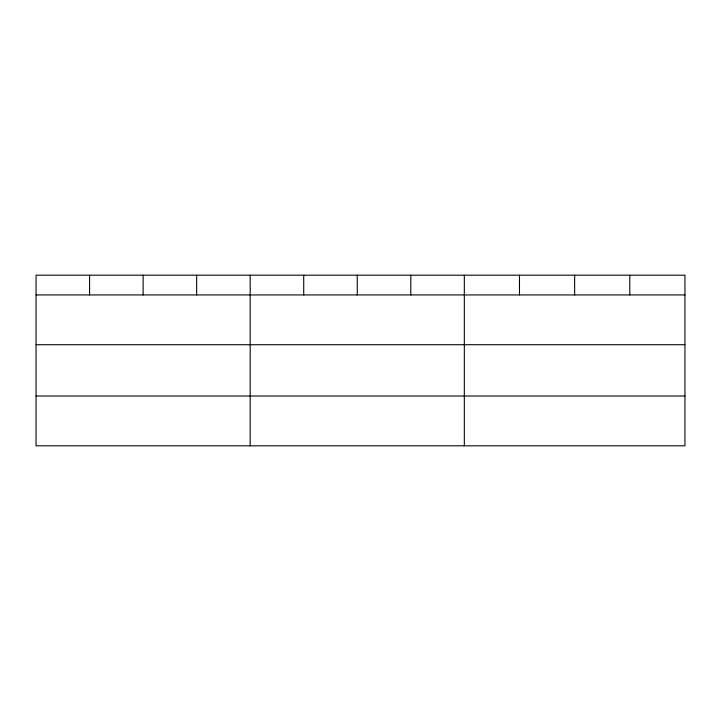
<?xml version="1.0" encoding="UTF-8"?>
<svg xmlns="http://www.w3.org/2000/svg" width="721" height="721" viewBox="0 0 721 721"><rect width="100%" height="100%" fill="white"/><g stroke="black" fill="none" stroke-linecap="round" stroke-linejoin="round"><path stroke-width="1.08" d="M684.95 344.719L684.95 275.188L36.05 275.188L36.05 445.812L684.95 445.812L684.95 344.719L36.05 344.719M36.05 294.934L684.95 294.934M36.05 396.018L684.95 396.018M629.793 275.188L629.793 294.934M574.637 275.188L574.637 294.934M519.481 275.188L519.481 294.934M464.324 275.188L464.324 445.812M410.79 275.188L410.79 294.934M357.255 275.188L357.255 294.934M303.721 275.188L303.721 294.934M250.187 275.188L250.187 445.812M196.653 275.188L196.653 294.934M143.119 275.188L143.119 294.934M89.584 275.188L89.584 294.934"/></g></svg>
